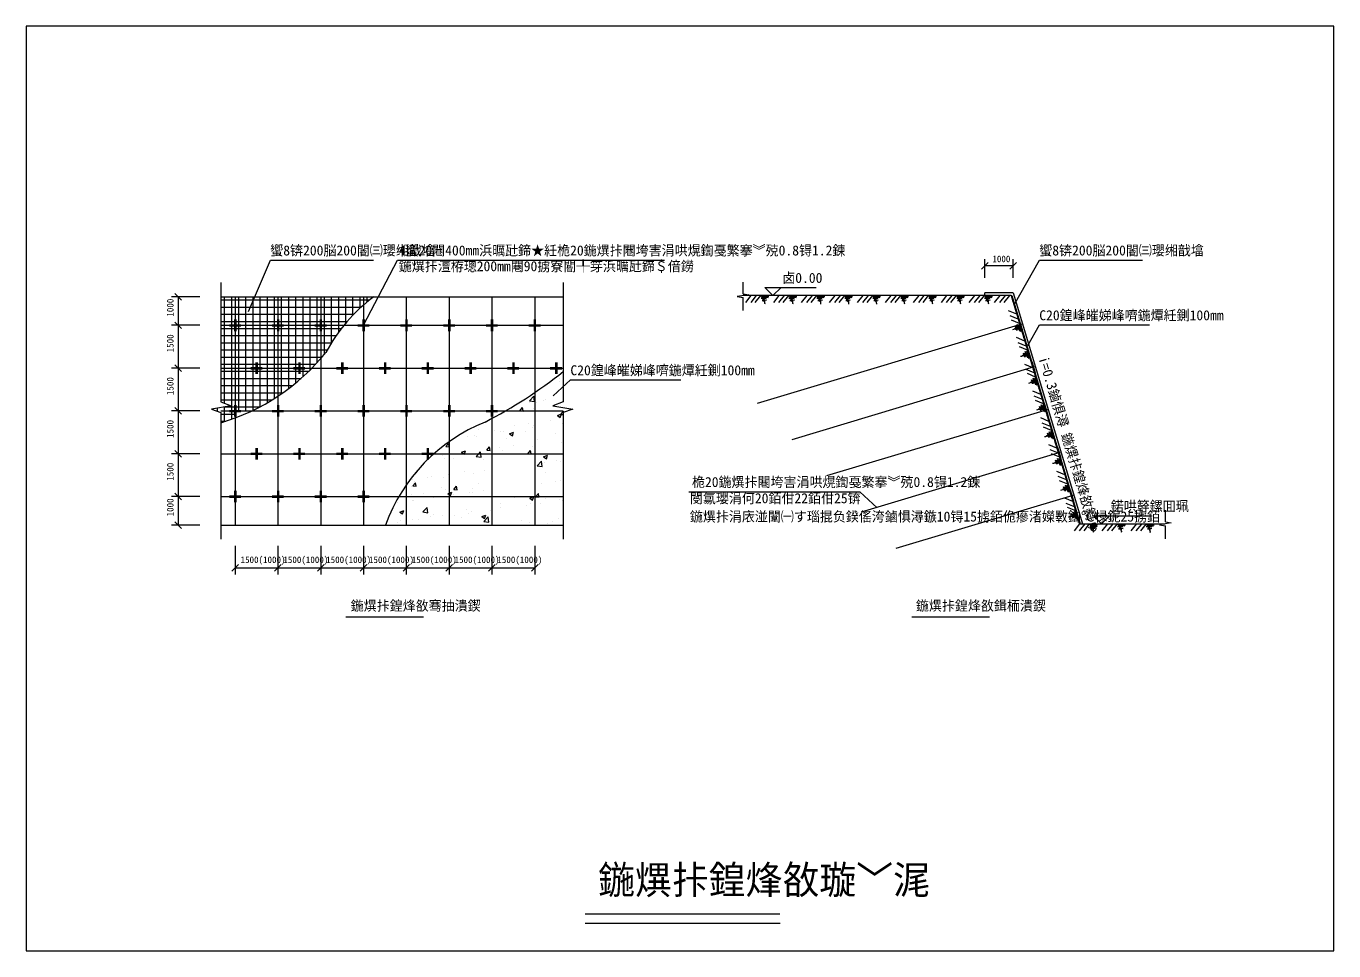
# Model space of a CAD drawing. Header units: metres. Extents: x 0 to 297, y 0 to 210.
import ezdxf

# ---------------------------------------------------------------- set-up
doc = ezdxf.new("R2010")
doc.units = ezdxf.units.M
doc.layers.add(' ', color=7, linetype='Continuous')

msp = doc.modelspace()

# ---------------------------------------------------------------- linework, layer by layer
at = {"layer": ' '}
for p, q in [((50.47, 145.2), (55.47, 156.86)), ((55.47, 156.86), (78.88, 156.86)), ((76.62, 142.06), (84.33, 156.86)), ((84.33, 156.86), (145.01, 156.86)), ((224.41, 146.68), (230.13, 156.86)), ((230.13, 156.86), (253.53, 156.86)), ((44.22, 151.78), (44.22, 124.65)), ((121.98, 151.78), (121.98, 124.65)), ((162.85, 149.24), (162.85, 151.89)), ((44.22, 148.54), (121.98, 148.54)), ((45.07, 142.06), (45.07, 148.54)), ((46.69, 142.06), (46.69, 148.54)), ((47.46, 148.54), (47.46, 96.7)), ((48.31, 142.06), (48.31, 148.54)), ((49.93, 142.06), (49.93, 148.54)), ((51.55, 142.06), (51.55, 148.54)), ((53.17, 142.06), (53.17, 148.54)), ((54.79, 142.06), (54.79, 148.54)), ((56.41, 142.06), (56.41, 148.54)), ((57.18, 148.54), (57.18, 96.7)), ((58.03, 142.06), (58.03, 148.54)), ((59.65, 142.06), (59.65, 148.54)), ((61.27, 142.06), (61.27, 148.54)), ((62.89, 142.06), (62.89, 148.54)), ((64.51, 142.06), (64.51, 148.54)), ((66.13, 142.06), (66.13, 148.54)), ((66.9, 148.54), (66.9, 96.7)), ((67.75, 142.06), (67.75, 148.54)), ((69.37, 142.06), (69.37, 148.54)), ((70.99, 142.06), (70.99, 148.54)), ((72.61, 142.59), (72.61, 148.54)), ((74.23, 144.38), (74.23, 148.54)), ((75.85, 145.96), (75.85, 148.54)), ((76.62, 148.54), (76.62, 96.7)), ((77.47, 147.36), (77.47, 148.54)), ((86.34, 148.54), (86.34, 96.7)), ((96.06, 148.54), (96.06, 96.7)), ((105.78, 148.54), (105.78, 96.7)), ((115.5, 148.54), (115.5, 96.7)), ((164.11, 149.02), (161.48, 148.58)), ((161.48, 148.58), (162.85, 148.34)), ((223.71, 148.8), (162.79, 148.8)), ((162.85, 149.24), (164.11, 149.02)), ((167.78, 150.63), (169.62, 148.8)), ((167.78, 150.63), (171.45, 150.63)), ((171.45, 150.63), (169.62, 148.8)), ((171.45, 150.63), (179.41, 150.63)), ((217.71, 148.8), (217.71, 149.45)), ((224.19, 149.45), (217.71, 149.45)), ((223.71, 148.8), (239.26, 96.96)), ((223.71, 148.8), (223.85, 148.8)), ((223.72, 148.79), (223.73, 148.8)), ((223.81, 148.48), (223.91, 148.58)), ((223.85, 148.8), (239.4, 96.96)), ((224.19, 149.45), (239.94, 96.96)), ((44.22, 147.82), (47.46, 147.82)), ((44.22, 146.2), (47.46, 146.2)), ((47.46, 147.82), (57.18, 147.82)), ((47.46, 146.2), (57.18, 146.2)), ((57.18, 147.82), (66.9, 147.82)), ((57.18, 146.2), (66.9, 146.2)), ((66.9, 147.82), (76.62, 147.82)), ((66.9, 146.2), (76.12, 146.2)), ((76.62, 147.82), (78.04, 147.82)), ((162.85, 145.41), (162.85, 148.34)), ((224, 148.3), (223.81, 148.49)), ((223.9, 148.17), (224.01, 148.27)), ((224.17, 147.72), (223.98, 147.92)), ((223.99, 147.86), (224.1, 147.97)), ((224.09, 147.55), (224.19, 147.66)), ((224.34, 147.15), (224.15, 147.34)), ((224.18, 147.24), (224.28, 147.35)), ((224.27, 146.94), (224.38, 147.04)), ((224.51, 146.58), (224.32, 146.77)), ((224.36, 146.63), (224.47, 146.73)), ((224.46, 146.32), (224.56, 146.42)), ((224.69, 146.01), (224.49, 146.2)), ((224.55, 146.01), (224.65, 146.12)), ((224.64, 145.7), (224.75, 145.81)), ((224.86, 145.43), (224.66, 145.63)), ((44.22, 144.58), (47.46, 144.58)), ((44.22, 142.96), (47.46, 142.96)), ((47.33, 143.35), (47.33, 140.76)), ((47.46, 144.58), (57.18, 144.58)), ((47.46, 142.96), (57.18, 142.96)), ((47.59, 143.35), (47.59, 140.76)), ((57.05, 143.35), (57.05, 140.76)), ((57.18, 144.58), (66.9, 144.58)), ((57.18, 142.96), (66.9, 142.96)), ((57.31, 143.35), (57.31, 140.76)), ((66.77, 143.35), (66.77, 140.76)), ((66.9, 144.58), (74.43, 144.58)), ((66.9, 142.96), (72.93, 142.96)), ((67.03, 143.35), (67.03, 140.76)), ((76.49, 143.35), (76.49, 140.76)), ((76.75, 143.35), (76.75, 140.76)), ((86.21, 143.35), (86.21, 140.76)), ((86.47, 143.35), (86.47, 140.76)), ((95.93, 143.35), (95.93, 140.76)), ((96.19, 143.35), (96.19, 140.76)), ((105.65, 143.35), (105.65, 140.76)), ((105.91, 143.35), (105.91, 140.76)), ((115.37, 143.35), (115.37, 140.76)), ((115.63, 143.35), (115.63, 140.76)), ((224.73, 145.39), (224.84, 145.5)), ((224.83, 145.09), (224.93, 145.19)), ((225.03, 144.86), (224.84, 145.05)), ((224.92, 144.78), (225.02, 144.88)), ((225.01, 144.47), (225.12, 144.57)), ((225.2, 144.29), (225.01, 144.48)), ((225.1, 144.16), (225.21, 144.26)), ((225.37, 143.71), (225.18, 143.91)), ((225.2, 143.85), (225.3, 143.96)), ((225.29, 143.54), (225.39, 143.65)), ((225.55, 143.14), (225.35, 143.34)), ((225.38, 143.24), (225.49, 143.34)), ((225.47, 142.93), (225.58, 143.03)), ((225.49, 143.56), (226.23, 141.08)), ((225.72, 142.57), (225.52, 142.76)), ((225.57, 142.62), (225.67, 142.72)), ((44.22, 142.06), (121.98, 142.06)), ((44.22, 141.34), (47.46, 141.34)), ((44.22, 139.72), (47.46, 139.72)), ((45.07, 132.34), (45.07, 142.06)), ((46.15, 142.19), (48.74, 142.19)), ((46.15, 141.93), (48.74, 141.93)), ((46.69, 132.34), (46.69, 142.06)), ((47.46, 141.34), (57.18, 141.34)), ((47.46, 139.72), (57.18, 139.72)), ((48.31, 132.34), (48.31, 142.06)), ((49.93, 132.34), (49.93, 142.06)), ((51.55, 132.34), (51.55, 142.06)), ((53.17, 132.34), (53.17, 142.06)), ((54.79, 132.34), (54.79, 142.06)), ((55.87, 142.19), (58.46, 142.19)), ((55.87, 141.93), (58.46, 141.93)), ((56.41, 132.34), (56.41, 142.06)), ((57.18, 141.34), (66.9, 141.34)), ((57.18, 139.72), (66.9, 139.72)), ((58.03, 132.34), (58.03, 142.06)), ((59.65, 132.34), (59.65, 142.06)), ((61.27, 132.34), (61.27, 142.06)), ((62.89, 132.34), (62.89, 142.06)), ((64.51, 132.34), (64.51, 142.06)), ((65.59, 142.19), (68.18, 142.19)), ((65.59, 141.93), (68.18, 141.93)), ((66.13, 133.64), (66.13, 142.06)), ((66.9, 141.34), (71.6, 141.34)), ((66.9, 139.72), (70.4, 139.72)), ((67.75, 135.52), (67.75, 142.06)), ((69.37, 138.16), (69.37, 142.06)), ((70.99, 140.54), (70.99, 142.06)), ((75.31, 142.19), (77.9, 142.19)), ((75.31, 141.93), (77.9, 141.93)), ((85.03, 142.19), (87.62, 142.19)), ((85.03, 141.93), (87.62, 141.93)), ((94.75, 142.19), (97.34, 142.19)), ((94.75, 141.93), (97.34, 141.93)), ((104.47, 142.19), (107.06, 142.19)), ((104.47, 141.93), (107.06, 141.93)), ((114.19, 142.19), (116.78, 142.19)), ((114.19, 141.93), (116.78, 141.93)), ((166.09, 124.39), (226.11, 142.39)), ((225.66, 142.31), (225.76, 142.41)), ((225.89, 142), (225.7, 142.19)), ((225.75, 142), (225.86, 142.11)), ((225.84, 141.69), (225.95, 141.8)), ((226.06, 141.42), (225.87, 141.62)), ((225.94, 141.38), (226.04, 141.49)), ((226.03, 141.08), (226.13, 141.18)), ((226.23, 140.85), (226.04, 141.04)), ((226.12, 140.77), (226.23, 140.87)), ((226.21, 140.46), (226.32, 140.56)), ((226.4, 140.28), (226.21, 140.47)), ((226.31, 140.15), (226.41, 140.26)), ((226.58, 139.71), (226.38, 139.9)), ((226.4, 139.84), (226.5, 139.95)), ((226.49, 139.53), (226.6, 139.64)), ((227.5, 137.45), (230.13, 142.14)), ((230.13, 142.14), (255.15, 142.14)), ((44.22, 138.1), (47.46, 138.1)), ((47.46, 138.1), (57.18, 138.1)), ((57.18, 138.1), (66.9, 138.1)), ((66.9, 138.1), (69.33, 138.1)), ((226.75, 139.13), (226.55, 139.33)), ((226.58, 139.23), (226.69, 139.33)), ((226.68, 138.92), (226.78, 139.02)), ((226.92, 138.56), (226.73, 138.75)), ((226.77, 138.61), (226.87, 138.71)), ((226.86, 138.3), (226.97, 138.4)), ((227.09, 137.99), (226.9, 138.18)), ((226.95, 137.99), (227.06, 138.1)), ((227.05, 137.68), (227.15, 137.79)), ((227.26, 137.41), (227.07, 137.61)), ((227.14, 137.38), (227.24, 137.48)), ((227.23, 137.07), (227.34, 137.17)), ((227.44, 136.84), (227.24, 137.04)), ((227.32, 136.76), (227.43, 136.86)), ((44.22, 136.48), (47.46, 136.48)), ((44.22, 134.86), (47.46, 134.86)), ((47.46, 136.48), (57.18, 136.48)), ((47.46, 134.86), (57.18, 134.86)), ((57.18, 136.48), (66.9, 136.48)), ((57.18, 134.86), (66.9, 134.86)), ((66.9, 136.48), (68.38, 136.48)), ((66.9, 134.86), (67.2, 134.86)), ((227.61, 136.27), (227.41, 136.46)), ((227.42, 136.45), (227.52, 136.55)), ((227.51, 136.14), (227.61, 136.25)), ((227.78, 135.7), (227.59, 135.89)), ((227.6, 135.83), (227.71, 135.94)), ((227.69, 135.53), (227.8, 135.63)), ((227.95, 135.12), (227.76, 135.32)), ((227.79, 135.22), (227.89, 135.32)), ((227.88, 134.91), (227.98, 135.01)), ((228.12, 134.55), (227.93, 134.74)), ((227.97, 134.6), (228.08, 134.7)), ((228.06, 134.29), (228.17, 134.4)), ((228.29, 133.98), (228.1, 134.17)), ((228.16, 133.98), (228.26, 134.09)), ((228.25, 133.67), (228.35, 133.78)), ((228.4, 133.84), (229.15, 131.36)), ((44.22, 133.24), (47.46, 133.24)), ((44.22, 132.34), (121.98, 132.34)), ((44.22, 131.62), (47.46, 131.62)), ((45.07, 124.33), (45.07, 132.34)), ((46.69, 120.73), (46.69, 132.34)), ((47.46, 133.24), (57.18, 133.24)), ((47.46, 131.62), (57.18, 131.62)), ((48.31, 122.62), (48.31, 132.34)), ((49.93, 122.62), (49.93, 132.34)), ((51.01, 132.47), (53.6, 132.47)), ((51.01, 132.21), (53.6, 132.21)), ((51.55, 122.75), (51.55, 132.34)), ((52.19, 133.63), (52.19, 131.04)), ((52.45, 133.63), (52.45, 131.04)), ((53.17, 123.57), (53.17, 132.34)), ((54.79, 124.47), (54.79, 132.34)), ((56.41, 125.46), (56.41, 132.34)), ((57.18, 133.24), (65.76, 133.24)), ((57.18, 131.62), (64.18, 131.62)), ((58.03, 126.53), (58.03, 132.34)), ((59.65, 127.71), (59.65, 132.34)), ((60.73, 132.47), (63.32, 132.47)), ((60.73, 132.21), (63.32, 132.21)), ((61.27, 129), (61.27, 132.34)), ((61.91, 133.63), (61.91, 131.04)), ((62.17, 133.63), (62.17, 131.04)), ((62.89, 130.4), (62.89, 132.34)), ((64.51, 131.94), (64.51, 132.34)), ((70.45, 132.47), (73.04, 132.47)), ((70.45, 132.21), (73.04, 132.21)), ((71.63, 133.63), (71.63, 131.04)), ((71.89, 133.63), (71.89, 131.04)), ((80.17, 132.47), (82.76, 132.47)), ((80.17, 132.21), (82.76, 132.21)), ((81.35, 133.63), (81.35, 131.04)), ((81.61, 133.63), (81.61, 131.04)), ((89.89, 132.47), (92.48, 132.47)), ((89.89, 132.21), (92.48, 132.21)), ((91.07, 133.63), (91.07, 131.04)), ((91.33, 133.63), (91.33, 131.04)), ((99.61, 132.47), (102.2, 132.47)), ((99.61, 132.21), (102.2, 132.21)), ((100.79, 133.63), (100.79, 131.04)), ((101.05, 133.63), (101.05, 131.04)), ((109.33, 132.47), (111.92, 132.47)), ((109.33, 132.21), (111.92, 132.21)), ((110.51, 133.63), (110.51, 131.04)), ((110.77, 133.63), (110.77, 131.04)), ((119.05, 132.47), (121.64, 132.47)), ((119.05, 132.21), (121.64, 132.21)), ((120.23, 133.63), (120.23, 131.04)), ((120.49, 133.63), (120.49, 131.04)), ((173.97, 116.16), (229.02, 132.67)), ((228.47, 133.41), (228.27, 133.6)), ((228.34, 133.37), (228.45, 133.47)), ((228.44, 133.06), (228.54, 133.16)), ((228.64, 132.83), (228.44, 133.03)), ((228.53, 132.75), (228.63, 132.85)), ((228.62, 132.44), (228.72, 132.55)), ((228.81, 132.26), (228.62, 132.45)), ((228.71, 132.13), (228.82, 132.24)), ((228.98, 131.69), (228.79, 131.88)), ((228.81, 131.82), (228.91, 131.93)), ((228.9, 131.52), (229, 131.62)), ((229.15, 131.11), (228.96, 131.31)), ((228.99, 131.21), (229.09, 131.31)), ((229.08, 130.9), (229.19, 131)), ((229.33, 130.54), (229.13, 130.73)), ((229.18, 130.59), (229.28, 130.69)), ((44.22, 130), (47.46, 130)), ((44.22, 128.38), (47.46, 128.38)), ((47.46, 130), (57.18, 130)), ((47.46, 128.38), (57.18, 128.38)), ((57.18, 130), (62.44, 130)), ((57.18, 128.38), (60.51, 128.38)), ((119.72, 126.02), (123.64, 129.65)), ((121.02, 130.06), (121.02, 130.06)), ((121.21, 129.36), (121.21, 129.36)), ((123.64, 129.65), (148.67, 129.65)), ((229.27, 130.28), (229.37, 130.39)), ((229.5, 129.97), (229.3, 130.16)), ((229.36, 129.97), (229.46, 130.08)), ((229.45, 129.67), (229.56, 129.77)), ((229.67, 129.4), (229.48, 129.59)), ((229.55, 129.36), (229.65, 129.46)), ((229.64, 129.05), (229.74, 129.15)), ((229.84, 128.82), (229.65, 129.02)), ((229.73, 128.74), (229.83, 128.84)), ((229.82, 128.43), (229.93, 128.54)), ((230.01, 128.25), (229.82, 128.44)), ((229.92, 128.12), (230.02, 128.23)), ((230.18, 127.68), (229.99, 127.87)), ((230.01, 127.81), (230.11, 127.92)), ((44.22, 126.76), (47.46, 126.76)), ((44.22, 125.14), (47.46, 125.14)), ((47.46, 126.76), (57.18, 126.76)), ((47.46, 125.14), (55.9, 125.14)), ((57.18, 126.76), (58.35, 126.76)), ((114.33, 124.92), (115.34, 125.97)), ((114.33, 124.92), (115.48, 124.74)), ((115.48, 124.74), (115.34, 125.97)), ((117.61, 124.94), (117.61, 124.94)), ((117.87, 125.13), (117.87, 125.13)), ((230.1, 127.51), (230.2, 127.61)), ((230.36, 127.11), (230.16, 127.3)), ((230.19, 127.2), (230.3, 127.3)), ((230.29, 126.89), (230.39, 126.99)), ((230.53, 126.53), (230.33, 126.73)), ((230.38, 126.58), (230.48, 126.69)), ((230.47, 126.27), (230.57, 126.38)), ((230.7, 125.96), (230.51, 126.15)), ((230.56, 125.96), (230.67, 126.07)), ((230.66, 125.66), (230.76, 125.76)), ((230.87, 125.39), (230.68, 125.58)), ((230.75, 125.35), (230.85, 125.45)), ((230.84, 125.04), (230.94, 125.14)), ((231.04, 124.81), (230.85, 125.01)), ((230.93, 124.73), (231.04, 124.83)), ((46.56, 123.77), (42.06, 123.02)), ((42.06, 123.02), (44.22, 122.24)), ((43.45, 122.52), (43.45, 123.25)), ((44.22, 124.65), (46.56, 123.77)), ((44.22, 122.62), (121.98, 122.62)), ((44.22, 122.24), (44.22, 93.46)), ((44.22, 121.9), (47.46, 121.9)), ((45.07, 123.52), (47.46, 123.52)), ((45.07, 120.19), (45.07, 123.52)), ((46.15, 122.75), (48.74, 122.75)), ((46.15, 122.49), (48.74, 122.49)), ((47.33, 123.91), (47.33, 121.32)), ((47.46, 123.52), (53.07, 123.52)), ((47.59, 123.91), (47.59, 121.32)), ((55.87, 122.75), (58.46, 122.75)), ((55.87, 122.49), (58.46, 122.49)), ((57.05, 123.91), (57.05, 121.32)), ((57.31, 123.91), (57.31, 121.32)), ((65.59, 122.75), (68.18, 122.75)), ((65.59, 122.49), (68.18, 122.49)), ((66.77, 123.91), (66.77, 121.32)), ((67.03, 123.91), (67.03, 121.32)), ((75.31, 122.75), (77.9, 122.75)), ((75.31, 122.49), (77.9, 122.49)), ((76.49, 123.91), (76.49, 121.32)), ((76.75, 123.91), (76.75, 121.32)), ((85.03, 122.75), (87.62, 122.75)), ((85.03, 122.49), (87.62, 122.49)), ((86.21, 123.91), (86.21, 121.32)), ((86.47, 123.91), (86.47, 121.32)), ((94.75, 122.75), (97.34, 122.75)), ((94.75, 122.49), (97.34, 122.49)), ((95.93, 123.91), (95.93, 121.32)), ((96.19, 123.91), (96.19, 121.32)), ((104.47, 122.75), (107.06, 122.75)), ((104.47, 122.49), (107.06, 122.49)), ((105.65, 123.91), (105.65, 121.32)), ((105.91, 123.91), (105.91, 121.32)), ((108.53, 122.28), (108.53, 122.28)), ((112.12, 122.63), (112.74, 123.38)), ((112.12, 122.63), (112.26, 122.62)), ((112.26, 122.62), (112.89, 122.56)), ((112.88, 122.62), (112.74, 123.38)), ((112.89, 122.56), (112.88, 122.62)), ((114.37, 124.52), (114.37, 124.52)), ((115.26, 123.25), (115.26, 123.25)), ((115.9, 124.51), (115.9, 124.51)), ((121.98, 124.65), (119.64, 123.77)), ((119.64, 123.77), (124.14, 123.02)), ((120.68, 121.6), (121.58, 121.95)), ((121.32, 121.16), (121.58, 121.95)), ((121.41, 121.82), (122.04, 122.56)), ((121.41, 121.82), (121.98, 121.77)), ((124.14, 123.02), (121.98, 122.24)), ((121.98, 122.24), (121.98, 93.46)), ((122.09, 122.28), (122.04, 122.56)), ((181.85, 107.93), (231.94, 122.95)), ((231.22, 124.24), (231.02, 124.43)), ((231.03, 124.42), (231.13, 124.53)), ((231.12, 124.11), (231.22, 124.22)), ((231.39, 123.67), (231.19, 123.86)), ((231.21, 123.81), (231.31, 123.91)), ((231.3, 123.5), (231.41, 123.6)), ((231.32, 124.12), (232.06, 121.64)), ((231.56, 123.1), (231.37, 123.29)), ((231.4, 123.19), (231.5, 123.29)), ((231.49, 122.88), (231.59, 122.98)), ((231.73, 122.52), (231.54, 122.72)), ((231.58, 122.57), (231.68, 122.68)), ((231.67, 122.26), (231.78, 122.37)), ((231.9, 121.95), (231.71, 122.14)), ((231.77, 121.96), (231.87, 122.06)), ((44.22, 120.28), (45.36, 120.28)), ((110.96, 119.41), (110.96, 119.41)), ((114.2, 119.83), (114.2, 119.83)), ((115.1, 118.93), (115.1, 118.93)), ((115.27, 119.29), (115.27, 119.29)), ((119.11, 120.48), (119.11, 120.48)), ((120.68, 121.6), (121.32, 121.16)), ((121.76, 119.85), (121.76, 119.85)), ((231.86, 121.65), (231.96, 121.75)), ((232.07, 121.38), (231.88, 121.57)), ((231.95, 121.34), (232.05, 121.44)), ((232.04, 121.03), (232.15, 121.13)), ((232.25, 120.8), (232.05, 121)), ((232.14, 120.72), (232.24, 120.83)), ((232.42, 120.23), (232.22, 120.43)), ((232.23, 120.41), (232.33, 120.52)), ((232.32, 120.1), (232.43, 120.21)), ((232.59, 119.66), (232.4, 119.85)), ((232.41, 119.8), (232.52, 119.9)), ((232.51, 119.49), (232.61, 119.59)), ((232.76, 119.09), (232.57, 119.28)), ((232.6, 119.18), (232.7, 119.28)), ((232.69, 118.87), (232.8, 118.98)), ((100.15, 116.7), (100.15, 116.7)), ((101.83, 117.13), (101.83, 117.13)), ((102.27, 116.74), (102.27, 116.74)), ((102.77, 118.33), (102.77, 118.33)), ((106.46, 118.18), (106.46, 118.18)), ((107.71, 118), (107.71, 118)), ((108.37, 117.96), (108.37, 117.96)), ((109.19, 116.44), (109.19, 116.44)), ((109.79, 117.42), (110.69, 117.77)), ((109.79, 117.42), (110.43, 116.98)), ((110.43, 116.98), (110.69, 117.77)), ((113.38, 117.89), (113.38, 117.89)), ((116.11, 116.15), (116.11, 116.15)), ((120.29, 117.6), (120.29, 117.6)), ((232.93, 118.51), (232.74, 118.71)), ((232.78, 118.56), (232.89, 118.67)), ((232.88, 118.25), (232.98, 118.36)), ((233.11, 117.94), (232.91, 118.13)), ((232.97, 117.95), (233.07, 118.05)), ((233.06, 117.64), (233.17, 117.74)), ((233.28, 117.37), (233.08, 117.56)), ((233.15, 117.33), (233.26, 117.43)), ((233.25, 117.02), (233.35, 117.12)), ((233.45, 116.8), (233.26, 116.99)), ((233.34, 116.71), (233.44, 116.82)), ((233.43, 116.4), (233.54, 116.51)), ((233.62, 116.22), (233.43, 116.42)), ((233.52, 116.1), (233.63, 116.2)), ((233.79, 115.65), (233.6, 115.84)), ((233.62, 115.79), (233.72, 115.89)), ((44.22, 112.9), (121.98, 112.9)), ((51.01, 113.03), (53.6, 113.03)), ((52.19, 114.19), (52.19, 111.6)), ((52.45, 114.19), (52.45, 111.6)), ((60.73, 113.03), (63.32, 113.03)), ((61.91, 114.19), (61.91, 111.6)), ((62.17, 114.19), (62.17, 111.6)), ((70.45, 113.03), (73.04, 113.03)), ((71.63, 114.19), (71.63, 111.6)), ((71.89, 114.19), (71.89, 111.6)), ((80.17, 113.03), (82.76, 113.03)), ((81.35, 114.19), (81.35, 111.6)), ((81.61, 114.19), (81.61, 111.6)), ((89.89, 113.03), (92.48, 113.03)), ((91.07, 114.19), (91.07, 111.6)), ((91.33, 114.19), (91.33, 111.6)), ((95.32, 114.51), (95.95, 115.25)), ((95.32, 114.51), (96.06, 114.44)), ((96.06, 114.65), (95.95, 115.25)), ((96.1, 114.44), (96.06, 114.65)), ((96.06, 114.44), (96.1, 114.44)), ((98.9, 113.24), (99.81, 113.59)), ((98.9, 113.24), (99.4, 112.9)), ((99.36, 113.22), (99.36, 113.22)), ((99.4, 112.9), (99.54, 112.8)), ((99.54, 112.8), (99.57, 112.9)), ((99.57, 112.9), (99.81, 113.59)), ((102.21, 112.29), (102.79, 112.9)), ((102.79, 112.9), (103.22, 113.34)), ((103.27, 112.9), (103.22, 113.34)), ((103.37, 112.11), (103.27, 112.9)), ((104.62, 113.7), (105.24, 114.44)), ((104.62, 113.7), (105.39, 113.63)), ((105.39, 113.63), (105.24, 114.44)), ((107.55, 114.29), (107.55, 114.29)), ((108.22, 113.65), (108.22, 113.65)), ((110.79, 114.72), (110.79, 114.72)), ((113.93, 112.9), (114.54, 113.63)), ((114.67, 112.9), (114.54, 113.63)), ((114.95, 114.62), (114.95, 114.62)), ((115.7, 115.37), (115.7, 115.37)), ((121.6, 115.53), (121.6, 115.53)), ((189.73, 99.7), (234.86, 113.23)), ((233.71, 115.48), (233.81, 115.58)), ((233.96, 115.08), (233.77, 115.27)), ((233.8, 115.17), (233.91, 115.27)), ((233.89, 114.86), (234, 114.97)), ((234.14, 114.5), (233.94, 114.7)), ((233.99, 114.55), (234.09, 114.66)), ((234.08, 114.25), (234.18, 114.35)), ((234.31, 113.93), (234.11, 114.12)), ((234.17, 113.94), (234.28, 114.04)), ((234.24, 114.4), (234.98, 111.92)), ((234.26, 113.63), (234.37, 113.73)), ((234.48, 113.36), (234.29, 113.55)), ((234.36, 113.32), (234.46, 113.42)), ((234.45, 113.01), (234.55, 113.12)), ((234.65, 112.79), (234.46, 112.98)), ((51.01, 112.77), (53.6, 112.77)), ((60.73, 112.77), (63.32, 112.77)), ((70.45, 112.77), (73.04, 112.77)), ((80.17, 112.77), (82.76, 112.77)), ((89.89, 112.77), (92.48, 112.77)), ((94.45, 112.57), (94.45, 112.57)), ((95.01, 111.91), (95.01, 111.91)), ((96.96, 111.89), (96.96, 111.89)), ((101.67, 112.82), (101.67, 112.82)), ((102.21, 112.29), (103.37, 112.11)), ((103.88, 111.6), (103.88, 111.6)), ((116.04, 110.15), (117.05, 111.2)), ((116.04, 110.15), (117.2, 109.97)), ((117.2, 109.97), (117.05, 111.2)), ((117.52, 112.2), (118.43, 112.55)), ((117.52, 112.2), (118.17, 111.77)), ((117.72, 111.01), (117.72, 111.01)), ((118.17, 111.77), (118.43, 112.55)), ((120.48, 111.33), (120.48, 111.33)), ((121.44, 111.22), (121.44, 111.22)), ((234.54, 112.7), (234.65, 112.81)), ((234.63, 112.39), (234.74, 112.5)), ((234.82, 112.21), (234.63, 112.41)), ((234.73, 112.09), (234.83, 112.19)), ((235, 111.64), (234.8, 111.83)), ((234.82, 111.78), (234.92, 111.88)), ((234.91, 111.47), (235.02, 111.57)), ((235.17, 111.07), (234.97, 111.26)), ((235, 111.16), (235.11, 111.27)), ((235.1, 110.85), (235.2, 110.96)), ((235.34, 110.5), (235.15, 110.69)), ((235.19, 110.54), (235.29, 110.65)), ((235.28, 110.24), (235.39, 110.34)), ((235.51, 109.92), (235.32, 110.12)), ((235.37, 109.93), (235.48, 110.03)), ((87.8, 107.03), (87.8, 107.03)), ((88.53, 108.71), (88.65, 108.62)), ((88.65, 108.62), (88.78, 108.99)), ((91.04, 107.46), (91.04, 107.46)), ((92.06, 107.67), (92.06, 107.67)), ((94.86, 107.59), (94.86, 107.59)), ((95.95, 108.11), (95.95, 108.11)), ((99.61, 108.97), (99.61, 108.97)), ((101.51, 108.5), (101.51, 108.5)), ((104.14, 109.18), (104.14, 109.18)), ((117.84, 108.72), (117.84, 108.72)), ((235.47, 109.62), (235.57, 109.72)), ((235.68, 109.35), (235.49, 109.54)), ((235.56, 109.31), (235.66, 109.41)), ((235.65, 109), (235.76, 109.11)), ((235.85, 108.78), (235.66, 108.97)), ((235.74, 108.69), (235.85, 108.8)), ((236.03, 108.2), (235.83, 108.4)), ((235.84, 108.39), (235.94, 108.49)), ((235.93, 108.08), (236.03, 108.18)), ((236.2, 107.63), (236.01, 107.82)), ((236.02, 107.77), (236.13, 107.87)), ((236.11, 107.46), (236.22, 107.56)), ((236.37, 107.06), (236.18, 107.25)), ((236.21, 107.15), (236.31, 107.26)), ((236.3, 106.84), (236.4, 106.95)), ((47.33, 104.47), (47.33, 101.88)), ((47.59, 104.47), (47.59, 101.88)), ((57.05, 104.47), (57.05, 101.88)), ((57.31, 104.47), (57.31, 101.88)), ((66.77, 104.47), (66.77, 101.88)), ((67.03, 104.47), (67.03, 101.88)), ((76.49, 104.47), (76.49, 101.88)), ((76.75, 104.47), (76.75, 101.88)), ((87.52, 105.56), (87.52, 105.56)), ((87.83, 105.57), (88.45, 106.32)), ((87.83, 105.57), (88.6, 105.51)), ((88.13, 106.62), (88.13, 106.62)), ((88.6, 105.51), (88.45, 106.32)), ((94.44, 105.27), (94.44, 105.27)), ((95.16, 104.82), (95.16, 104.82)), ((95.74, 103.84), (96.06, 103.96)), ((96.06, 103.96), (96.65, 104.19)), ((96.39, 103.41), (96.65, 104.19)), ((97.12, 104.76), (97.75, 105.51)), ((97.12, 104.76), (97.9, 104.69)), ((97.9, 104.69), (97.75, 105.51)), ((100.73, 104.07), (100.73, 104.07)), ((101.35, 104.19), (101.35, 104.19)), ((101.36, 104.97), (101.36, 104.97)), ((102.72, 106.12), (102.72, 106.12)), ((103.97, 104.5), (103.97, 104.5)), ((117.07, 106.22), (117.07, 106.22)), ((120.31, 106.65), (120.31, 106.65)), ((121.29, 106.9), (121.29, 106.9)), ((150.49, 104.27), (189.33, 104.27)), ((193.26, 100.64), (189.33, 104.27)), ((236.54, 106.49), (236.35, 106.68)), ((236.39, 106.53), (236.5, 106.64)), ((236.48, 106.23), (236.59, 106.33)), ((236.71, 105.91), (236.52, 106.11)), ((236.58, 105.92), (236.68, 106.02)), ((236.67, 105.61), (236.77, 105.71)), ((236.89, 105.34), (236.69, 105.53)), ((236.76, 105.3), (236.87, 105.41)), ((236.85, 104.99), (236.96, 105.1)), ((237.06, 104.77), (236.86, 104.96)), ((236.95, 104.68), (237.05, 104.79)), ((237.04, 104.38), (237.14, 104.48)), ((237.23, 104.19), (237.04, 104.39)), ((237.13, 104.07), (237.24, 104.17)), ((237.15, 104.68), (237.9, 102.2)), ((44.22, 103.18), (121.98, 103.18)), ((46.15, 103.31), (48.74, 103.31)), ((46.15, 103.05), (48.74, 103.05)), ((55.87, 103.31), (58.46, 103.31)), ((55.87, 103.05), (58.46, 103.05)), ((65.59, 103.31), (68.18, 103.31)), ((65.59, 103.05), (68.18, 103.05)), ((75.31, 103.31), (77.9, 103.31)), ((75.31, 103.05), (77.9, 103.05)), ((84.39, 101.92), (84.39, 101.92)), ((87.6, 103.53), (87.6, 103.53)), ((87.64, 102.35), (87.64, 102.35)), ((87.97, 102.31), (87.97, 102.31)), ((90.25, 103.82), (90.25, 103.82)), ((92.54, 102.99), (92.54, 102.99)), ((94.7, 103.28), (94.7, 103.28)), ((95.74, 103.84), (96.06, 103.63)), ((96.06, 103.63), (96.39, 103.41)), ((97.17, 103.53), (97.17, 103.53)), ((104.09, 103.23), (104.09, 103.23)), ((107.67, 101.59), (107.67, 101.59)), ((111.01, 102.94), (111.01, 102.94)), ((113.66, 101.11), (113.66, 101.11)), ((114.37, 102.8), (115.28, 103.15)), ((114.37, 102.8), (115.01, 102.37)), ((114.47, 101.68), (114.47, 101.68)), ((115.01, 102.37), (115.28, 103.15)), ((115.23, 102.88), (115.23, 102.88)), ((115.71, 103.13), (115.75, 103.18)), ((115.71, 103.13), (116.49, 103.07)), ((115.75, 103.18), (116.34, 103.88)), ((116.47, 103.18), (116.34, 103.88)), ((116.49, 103.07), (116.47, 103.18)), ((116.9, 101.54), (116.9, 101.54)), ((117.92, 102.65), (117.92, 102.65)), ((121.13, 102.59), (121.13, 102.59)), ((121.81, 102.18), (121.81, 102.18)), ((197.61, 91.47), (237.77, 103.51)), ((237.4, 103.62), (237.21, 103.82)), ((237.22, 103.76), (237.33, 103.86)), ((237.32, 103.45), (237.42, 103.55)), ((237.57, 103.05), (237.38, 103.24)), ((237.41, 103.14), (237.51, 103.25)), ((237.5, 102.83), (237.61, 102.94)), ((237.74, 102.48), (237.55, 102.67)), ((237.59, 102.53), (237.7, 102.63)), ((237.69, 102.22), (237.79, 102.32)), ((237.92, 101.9), (237.72, 102.1)), ((237.78, 101.91), (237.88, 102.01)), ((237.87, 101.6), (237.98, 101.7)), ((238.09, 101.33), (237.9, 101.52)), ((237.96, 101.29), (238.07, 101.4)), ((238.06, 100.98), (238.16, 101.09)), ((84.86, 99.66), (85.76, 100.01)), ((84.86, 99.66), (85.5, 99.23)), ((84.94, 98.97), (84.94, 98.97)), ((85.5, 99.23), (85.76, 100.01)), ((90.1, 99.67), (91.11, 100.72)), ((90.1, 99.67), (91.25, 99.49)), ((91.25, 99.49), (91.11, 100.72)), ((91.86, 98.68), (91.86, 98.68)), ((92.55, 98.99), (92.55, 98.99)), ((94.54, 98.96), (94.54, 98.96)), ((97.32, 98.96), (97.32, 98.96)), ((98.78, 98.39), (98.78, 98.39)), ((100.11, 100.29), (100.11, 100.29)), ((100.56, 99.39), (100.56, 99.39)), ((101.2, 99.88), (101.2, 99.88)), ((103.48, 98.62), (104.39, 98.97)), ((103.48, 98.62), (104.12, 98.19)), ((103.93, 97.52), (104.94, 98.58)), ((104.12, 98.19), (104.39, 98.97)), ((105.08, 97.34), (104.94, 98.57)), ((105.47, 100.03), (105.47, 100.03)), ((105.7, 98.09), (105.7, 98.09)), ((107.74, 100.71), (107.74, 100.71)), ((120.97, 98.28), (120.97, 98.28)), ((238.26, 100.76), (238.07, 100.95)), ((238.15, 100.68), (238.25, 100.78)), ((238.24, 100.37), (238.35, 100.47)), ((238.43, 100.19), (238.24, 100.38)), ((238.33, 100.06), (238.44, 100.16)), ((238.6, 99.61), (238.41, 99.81)), ((238.43, 99.75), (238.53, 99.85)), ((238.52, 99.44), (238.62, 99.55)), ((238.78, 99.04), (238.58, 99.23)), ((238.61, 99.13), (238.72, 99.24)), ((238.71, 98.82), (238.81, 98.93)), ((238.95, 98.47), (238.75, 98.66)), ((238.8, 98.52), (238.9, 98.62)), ((238.89, 98.21), (238.99, 98.31)), ((239.12, 97.89), (238.93, 98.09)), ((242.4, 98.79), (244.23, 96.96)), ((242.4, 98.79), (246.06, 98.79)), ((246.06, 98.79), (244.23, 96.96)), ((246.06, 98.79), (255.7, 98.79)), ((258.76, 97.4), (258.76, 100.05)), ((44.22, 96.7), (121.98, 96.7)), ((84.23, 97.24), (84.23, 97.24)), ((84.99, 97.69), (84.99, 97.69)), ((87.81, 97.99), (87.81, 97.99)), ((89.13, 97.88), (89.13, 97.88)), ((103.93, 97.52), (105.08, 97.34)), ((112.61, 97.8), (112.61, 97.8)), ((114.32, 97.36), (114.32, 97.36)), ((118.4, 97.07), (118.4, 97.07)), ((119.53, 97.51), (119.53, 97.51)), ((238.98, 97.9), (239.09, 98)), ((239.08, 97.59), (239.18, 97.7)), ((239.29, 97.32), (239.1, 97.51)), ((239.17, 97.28), (239.27, 97.39)), ((239.26, 96.97), (239.36, 97.08)), ((239.26, 96.96), (258.7, 96.96)), ((260.02, 97.18), (257.39, 96.74)), ((257.39, 96.74), (258.76, 96.5)), ((258.76, 97.4), (260.02, 97.18)), ((258.76, 93.57), (258.76, 96.5)), ((72.62, 75.85), (90.28, 75.85)), ((201.13, 75.85), (218.79, 75.85))]:
    msp.add_line(p, q, dxfattribs=at)
for centre, radius, start, end in [((101.57, 117.98), 38, 126.48, 151.87), ((47.46, 142.06), 0.03, 0, 180), ((47.46, 142.06), 0.03, -180, 0), ((57.18, 142.06), 0.03, 0, 180), ((57.18, 142.06), 0.03, -180, 0), ((66.9, 142.06), 0.03, 0, 180), ((66.9, 142.06), 0.03, -180, 0), ((76.62, 142.06), 0.03, 0, 180), ((76.62, 142.06), 0.03, -180, 0), ((86.34, 142.06), 0.03, 0, 180), ((86.34, 142.06), 0.03, -180, 0), ((96.06, 142.06), 0.03, 0, 180), ((96.06, 142.06), 0.03, -180, 0), ((105.78, 142.06), 0.03, 0, 180), ((105.78, 142.06), 0.03, -180, 0), ((115.5, 142.06), 0.03, 0, 180), ((115.5, 142.06), 0.03, -180, 0), ((30.8, 165.75), 47.74, 286.33, 321.31), ((47.46, 132.34), 0.03, 0, 180), ((47.46, 132.34), 0.03, -180, 0), ((57.18, 132.34), 0.03, 0, 180), ((57.18, 132.34), 0.03, -180, 0), ((66.9, 132.34), 0.03, 0, 180), ((66.9, 132.34), 0.03, -180, 0), ((76.62, 132.34), 0.03, 0, 180), ((76.62, 132.34), 0.03, -180, 0), ((86.34, 132.34), 0.03, 0, 180), ((86.34, 132.34), 0.03, -180, 0), ((96.06, 132.34), 0.03, 0, 180), ((96.06, 132.34), 0.03, -180, 0), ((58.06, 210.82), 101.8, 296.98, 308.9), ((105.78, 132.34), 0.03, 0, 180), ((105.78, 132.34), 0.03, -180, 0), ((115.5, 132.34), 0.03, 0, 180), ((115.5, 132.34), 0.03, -180, 0), ((47.46, 122.62), 0.03, 0, 180), ((47.46, 122.62), 0.03, -180, 0), ((57.18, 122.62), 0.03, 0, 180), ((57.18, 122.62), 0.03, -180, 0), ((66.9, 122.62), 0.03, 0, 180), ((66.9, 122.62), 0.03, -180, 0), ((76.62, 122.62), 0.03, 0, 180), ((76.62, 122.62), 0.03, -180, 0), ((86.34, 122.62), 0.03, 0, 180), ((86.34, 122.62), 0.03, -180, 0), ((96.06, 122.62), 0.03, 0, 180), ((96.06, 122.62), 0.03, -180, 0), ((105.78, 122.62), 0.03, 0, 180), ((105.78, 122.62), 0.03, -180, 0), ((119.21, 82.93), 40.07, 111.93, 159.9), ((47.46, 112.9), 0.03, 0, 180), ((47.46, 112.9), 0.03, -180, 0), ((57.18, 112.9), 0.03, 0, 180), ((57.18, 112.9), 0.03, -180, 0), ((66.9, 112.9), 0.03, 0, 180), ((66.9, 112.9), 0.03, -180, 0), ((76.62, 112.9), 0.03, 0, 180), ((76.62, 112.9), 0.03, -180, 0), ((86.34, 112.9), 0.03, 0, 180), ((86.34, 112.9), 0.03, -180, 0), ((47.46, 103.18), 0.03, 0, 180), ((47.46, 103.18), 0.03, -180, 0), ((57.18, 103.18), 0.03, 0, 180), ((57.18, 103.18), 0.03, -180, 0), ((66.9, 103.18), 0.03, 0, 180), ((66.9, 103.18), 0.03, -180, 0), ((76.62, 103.18), 0.03, 0, 180), ((76.62, 103.18), 0.03, -180, 0)]:
    msp.add_arc(centre, radius, start, end, dxfattribs=at)
for p, q in [((297, 210), (0, 210)), ((0, 210), (0, 0)), ((297, 0), (297, 210)), ((218.46, 156.34), (216.96, 154.84)), ((217.71, 152.88), (217.71, 157.09)), ((224.19, 155.59), (217.71, 155.59)), ((223.44, 154.84), (224.94, 156.34)), ((224.19, 152.88), (224.19, 157.09)), ((39.48, 148.54), (33, 148.54)), ((35.25, 147.79), (33.75, 149.29)), ((34.5, 148.54), (34.5, 142.06)), ((164.62, 148.8), (163.35, 147.25)), ((165.82, 148.8), (164.55, 147.25)), ((166.8, 148.8), (165.53, 147.25)), ((166.75, 148.76), (168.64, 148.72)), ((168.64, 148.72), (167, 148.6)), ((167, 148.6), (168.67, 148.58)), ((168.67, 148.58), (167.19, 148.42)), ((170.97, 148.8), (169.7, 147.25)), ((172.16, 148.8), (170.9, 147.25)), ((173.15, 148.8), (171.88, 147.25)), ((173.1, 148.76), (174.98, 148.72)), ((174.98, 148.72), (173.34, 148.6)), ((173.34, 148.6), (175.02, 148.58)), ((175.02, 148.58), (173.54, 148.42)), ((177.31, 148.8), (176.04, 147.25)), ((178.51, 148.8), (177.24, 147.25)), ((179.5, 148.8), (178.23, 147.25)), ((179.45, 148.76), (181.33, 148.72)), ((181.33, 148.72), (179.69, 148.6)), ((179.69, 148.6), (181.36, 148.58)), ((181.36, 148.58), (179.89, 148.42)), ((183.66, 148.8), (182.39, 147.25)), ((184.86, 148.8), (183.59, 147.25)), ((185.85, 148.8), (184.58, 147.25)), ((185.8, 148.76), (187.68, 148.72)), ((187.68, 148.72), (186.04, 148.6)), ((186.04, 148.6), (187.71, 148.58)), ((187.71, 148.58), (186.24, 148.42)), ((190.01, 148.8), (188.74, 147.25)), ((191.21, 148.8), (189.94, 147.25)), ((192.2, 148.8), (190.93, 147.25)), ((192.15, 148.76), (194.03, 148.72)), ((194.03, 148.72), (192.39, 148.6)), ((192.39, 148.6), (194.06, 148.58)), ((194.06, 148.58), (192.58, 148.42)), ((196.36, 148.8), (195.09, 147.25)), ((197.56, 148.8), (196.29, 147.25)), ((198.55, 148.8), (197.28, 147.25)), ((198.49, 148.76), (200.38, 148.72)), ((200.38, 148.72), (198.74, 148.6)), ((198.74, 148.6), (200.41, 148.58)), ((200.41, 148.58), (198.93, 148.42)), ((202.71, 148.8), (201.44, 147.25)), ((203.91, 148.8), (202.64, 147.25)), ((204.89, 148.8), (203.62, 147.25)), ((204.84, 148.76), (206.73, 148.72)), ((206.73, 148.72), (205.09, 148.6)), ((205.09, 148.6), (206.76, 148.58)), ((206.76, 148.58), (205.28, 148.42)), ((209.06, 148.8), (207.79, 147.25)), ((210.25, 148.8), (208.98, 147.25)), ((211.24, 148.8), (209.97, 147.25)), ((211.19, 148.76), (213.07, 148.72)), ((213.07, 148.72), (211.43, 148.6)), ((211.43, 148.6), (213.11, 148.58)), ((213.11, 148.58), (211.63, 148.42)), ((215.4, 148.8), (214.13, 147.25)), ((216.6, 148.8), (215.33, 147.25)), ((217.59, 148.8), (216.32, 147.25)), ((217.54, 148.76), (219.42, 148.72)), ((219.42, 148.72), (217.78, 148.6)), ((217.78, 148.6), (219.45, 148.58)), ((219.45, 148.58), (217.98, 148.42)), ((221.16, 148.8), (219.89, 147.25)), ((222.36, 148.8), (221.09, 147.25)), ((223.35, 148.8), (222.08, 147.25)), ((168.51, 148.37), (166.9, 148.22)), ((166.9, 148.22), (168.05, 148.12)), ((168.13, 147.77), (167.13, 147.7)), ((167.13, 147.7), (167.87, 147.57)), ((167.19, 148.42), (168.51, 148.37)), ((168.05, 148.12), (167.22, 147.95)), ((167.22, 147.95), (168.13, 147.77)), ((167.87, 147.57), (167.53, 147.51)), ((167.53, 147.51), (167.76, 147.38)), ((167.76, 147.38), (167.69, 147.31)), ((167.69, 147.31), (167.69, 147.27)), ((167.69, 147.27), (167.74, 147.05)), ((167.74, 147.05), (167.71, 146.83)), ((174.85, 148.37), (173.25, 148.22)), ((173.25, 148.22), (174.4, 148.12)), ((174.48, 147.77), (173.47, 147.7)), ((173.47, 147.7), (174.22, 147.57)), ((173.54, 148.42), (174.85, 148.37)), ((174.4, 148.12), (173.57, 147.95)), ((173.57, 147.95), (174.48, 147.77)), ((174.22, 147.57), (173.88, 147.51)), ((173.88, 147.51), (174.11, 147.38)), ((174.11, 147.38), (174.04, 147.31)), ((174.04, 147.31), (174.04, 147.27)), ((174.04, 147.27), (174.09, 147.05)), ((174.09, 147.05), (174.06, 146.83)), ((181.2, 148.37), (179.6, 148.22)), ((179.6, 148.22), (180.75, 148.12)), ((180.83, 147.77), (179.82, 147.7)), ((179.82, 147.7), (180.57, 147.57)), ((179.89, 148.42), (181.2, 148.37)), ((180.75, 148.12), (179.92, 147.95)), ((179.92, 147.95), (180.83, 147.77)), ((180.57, 147.57), (180.23, 147.51)), ((180.23, 147.51), (180.46, 147.38)), ((180.46, 147.38), (180.39, 147.31)), ((180.39, 147.31), (180.39, 147.27)), ((180.39, 147.27), (180.44, 147.05)), ((180.44, 147.05), (180.41, 146.83)), ((187.55, 148.37), (185.94, 148.22)), ((185.94, 148.22), (187.1, 148.12)), ((187.18, 147.77), (186.17, 147.7)), ((186.17, 147.7), (186.92, 147.57)), ((186.24, 148.42), (187.55, 148.37)), ((187.1, 148.12), (186.27, 147.95)), ((186.27, 147.95), (187.18, 147.77)), ((186.92, 147.57), (186.58, 147.51)), ((186.58, 147.51), (186.8, 147.38)), ((186.8, 147.38), (186.74, 147.31)), ((186.74, 147.31), (186.74, 147.27)), ((186.74, 147.27), (186.79, 147.05)), ((186.79, 147.05), (186.76, 146.83)), ((193.9, 148.37), (192.29, 148.22)), ((192.29, 148.22), (193.44, 148.12)), ((193.53, 147.77), (192.52, 147.7)), ((192.52, 147.7), (193.27, 147.57)), ((192.58, 148.42), (193.9, 148.37)), ((193.44, 148.12), (192.62, 147.95)), ((192.62, 147.95), (193.53, 147.77)), ((193.27, 147.57), (192.93, 147.51)), ((192.93, 147.51), (193.15, 147.38)), ((193.15, 147.38), (193.09, 147.31)), ((193.09, 147.31), (193.09, 147.27)), ((193.09, 147.27), (193.14, 147.05)), ((193.14, 147.05), (193.1, 146.83)), ((200.25, 148.37), (198.64, 148.22)), ((198.64, 148.22), (199.79, 148.12)), ((199.87, 147.77), (198.87, 147.7)), ((198.87, 147.7), (199.61, 147.57)), ((198.93, 148.42), (200.25, 148.37)), ((199.79, 148.12), (198.96, 147.95)), ((198.96, 147.95), (199.87, 147.77)), ((199.61, 147.57), (199.27, 147.51)), ((199.27, 147.51), (199.5, 147.38)), ((199.5, 147.38), (199.44, 147.31)), ((199.44, 147.31), (199.44, 147.27)), ((199.44, 147.27), (199.48, 147.05)), ((199.48, 147.05), (199.45, 146.83)), ((206.6, 148.37), (204.99, 148.22)), ((204.99, 148.22), (206.14, 148.12)), ((206.22, 147.77), (205.22, 147.7)), ((205.22, 147.7), (205.96, 147.57)), ((205.28, 148.42), (206.6, 148.37)), ((206.14, 148.12), (205.31, 147.95)), ((205.31, 147.95), (206.22, 147.77)), ((205.96, 147.57), (205.62, 147.51)), ((205.62, 147.51), (205.85, 147.38)), ((205.85, 147.38), (205.78, 147.31)), ((205.78, 147.31), (205.78, 147.27)), ((205.78, 147.27), (205.83, 147.05)), ((205.83, 147.05), (205.8, 146.83)), ((212.94, 148.37), (211.34, 148.22)), ((211.34, 148.22), (212.49, 148.12)), ((212.57, 147.77), (211.56, 147.7)), ((211.56, 147.7), (212.31, 147.57)), ((211.63, 148.42), (212.94, 148.37)), ((212.49, 148.12), (211.66, 147.95)), ((211.66, 147.95), (212.57, 147.77)), ((212.31, 147.57), (211.97, 147.51)), ((211.97, 147.51), (212.2, 147.38)), ((212.2, 147.38), (212.13, 147.31)), ((212.13, 147.31), (212.13, 147.27)), ((212.13, 147.27), (212.18, 147.05)), ((212.18, 147.05), (212.15, 146.83)), ((219.29, 148.37), (217.68, 148.22)), ((217.68, 148.22), (218.84, 148.12)), ((218.92, 147.77), (217.91, 147.7)), ((217.91, 147.7), (218.66, 147.57)), ((217.98, 148.42), (219.29, 148.37)), ((218.84, 148.12), (218.01, 147.95)), ((218.01, 147.95), (218.92, 147.77)), ((218.66, 147.57), (218.32, 147.51)), ((218.32, 147.51), (218.55, 147.38)), ((218.55, 147.38), (218.48, 147.31)), ((218.48, 147.31), (218.48, 147.27)), ((218.48, 147.27), (218.53, 147.05)), ((218.53, 147.05), (218.5, 146.83)), ((35.25, 141.31), (33.75, 142.81)), ((33.75, 142.81), (35.25, 141.31)), ((224.98, 144.57), (223.13, 145.34)), ((225.33, 143.42), (223.48, 144.2)), ((225.61, 142.48), (223.76, 143.25)), ((39.48, 142.06), (33, 142.06)), ((39.48, 142.06), (33, 142.06)), ((34.5, 142.06), (34.5, 132.34)), ((224.21, 141.08), (223.98, 141.04)), ((224.39, 141.19), (224.21, 141.08)), ((224.44, 141.2), (224.39, 141.19)), ((224.52, 141.16), (224.44, 141.2)), ((224.58, 141.41), (224.52, 141.16)), ((224.74, 141.1), (224.58, 141.41)), ((224.65, 141.86), (224.74, 141.1)), ((225, 140.91), (224.65, 141.86)), ((224.91, 141.83), (225, 140.91)), ((225.32, 141.09), (224.91, 141.83)), ((225.08, 142.22), (225.32, 141.09)), ((225.68, 140.72), (225.08, 142.22)), ((225.93, 140.63), (225.35, 142)), ((225.35, 142), (225.68, 140.72)), ((226.06, 140.7), (225.47, 142.24)), ((225.47, 142.24), (225.93, 140.63)), ((225.55, 142.52), (226.06, 140.7)), ((226.8, 138.49), (224.95, 139.26)), ((227.15, 137.34), (225.3, 138.11)), ((227.43, 136.4), (225.58, 137.17)), ((226.03, 135), (225.8, 134.96)), ((226.22, 135.1), (226.03, 135)), ((226.27, 135.12), (226.22, 135.1)), ((226.35, 135.07), (226.27, 135.12)), ((226.41, 135.33), (226.35, 135.07)), ((226.57, 135.02), (226.41, 135.33)), ((226.48, 135.77), (226.57, 135.02)), ((226.83, 134.83), (226.48, 135.77)), ((227.15, 135.01), (226.74, 135.75)), ((226.74, 135.75), (226.83, 134.83)), ((227.51, 134.64), (226.91, 136.14)), ((226.91, 136.14), (227.15, 135.01)), ((227.18, 135.92), (227.51, 134.64)), ((227.76, 134.55), (227.18, 135.92)), ((227.29, 136.16), (227.76, 134.55)), ((227.89, 134.62), (227.29, 136.16)), ((227.38, 136.44), (227.89, 134.62)), ((39.48, 132.34), (33, 132.34)), ((39.48, 132.34), (33, 132.34)), ((35.25, 131.59), (33.75, 133.09)), ((33.75, 133.09), (35.25, 131.59)), ((34.5, 132.34), (34.5, 122.62)), ((228.63, 132.41), (226.78, 133.18)), ((228.97, 131.26), (227.12, 132.03)), ((229.26, 130.32), (227.41, 131.09)), ((227.86, 128.92), (227.63, 128.88)), ((228.04, 129.02), (227.86, 128.92)), ((228.09, 129.04), (228.04, 129.02)), ((228.17, 128.99), (228.09, 129.04)), ((228.23, 129.25), (228.17, 128.99)), ((228.39, 128.94), (228.23, 129.25)), ((228.65, 128.75), (228.3, 129.69)), ((228.3, 129.69), (228.39, 128.94)), ((228.97, 128.93), (228.56, 129.67)), ((228.56, 129.67), (228.65, 128.75)), ((229.33, 128.56), (228.73, 130.06)), ((228.73, 130.06), (228.97, 128.93)), ((229, 129.84), (229.33, 128.56)), ((229.58, 128.47), (229, 129.84)), ((229.12, 130.07), (229.58, 128.47)), ((229.71, 128.54), (229.12, 130.07)), ((229.2, 130.35), (229.71, 128.54)), ((230.45, 126.33), (228.6, 127.1)), ((230.8, 125.18), (228.95, 125.95)), ((231.08, 124.24), (229.23, 125.01)), ((39.48, 122.62), (33, 122.62)), ((39.48, 122.62), (33, 122.62)), ((35.25, 121.87), (33.75, 123.37)), ((33.75, 123.37), (35.25, 121.87)), ((34.5, 122.62), (34.5, 112.9)), ((229.68, 122.84), (229.45, 122.8)), ((229.87, 122.94), (229.68, 122.84)), ((229.91, 122.96), (229.87, 122.94)), ((229.99, 122.91), (229.91, 122.96)), ((230.05, 123.17), (229.99, 122.91)), ((230.21, 122.86), (230.05, 123.17)), ((230.47, 122.67), (230.12, 123.61)), ((230.12, 123.61), (230.21, 122.86)), ((230.79, 122.85), (230.38, 123.59)), ((230.38, 123.59), (230.47, 122.67)), ((231.16, 122.48), (230.56, 123.98)), ((230.56, 123.98), (230.79, 122.85)), ((231.41, 122.39), (230.83, 123.76)), ((230.83, 123.76), (231.16, 122.48)), ((230.94, 123.99), (231.41, 122.39)), ((231.54, 122.46), (230.94, 123.99)), ((231.03, 124.27), (231.54, 122.46)), ((232.28, 120.25), (230.43, 121.02)), ((232.62, 119.1), (230.77, 119.87)), ((232.91, 118.16), (231.06, 118.93)), ((231.5, 116.76), (231.28, 116.72)), ((231.69, 116.86), (231.5, 116.76)), ((231.74, 116.88), (231.69, 116.86)), ((231.82, 116.83), (231.74, 116.88)), ((231.88, 117.09), (231.82, 116.83)), ((232.04, 116.78), (231.88, 117.09)), ((232.3, 116.59), (231.95, 117.53)), ((231.95, 117.53), (232.04, 116.78)), ((232.62, 116.77), (232.21, 117.51)), ((232.21, 117.51), (232.3, 116.59)), ((232.38, 117.9), (232.62, 116.77)), ((232.98, 116.4), (232.38, 117.9)), ((233.23, 116.31), (232.65, 117.68)), ((232.65, 117.68), (232.98, 116.4)), ((233.36, 116.38), (232.76, 117.91)), ((232.76, 117.91), (233.23, 116.31)), ((232.85, 118.19), (233.36, 116.38)), ((39.48, 112.9), (33, 112.9)), ((39.48, 112.9), (33, 112.9)), ((33.75, 113.65), (35.25, 112.15)), ((35.25, 112.15), (33.75, 113.65)), ((34.5, 112.9), (34.5, 103.18)), ((234.1, 114.17), (232.25, 114.94)), ((234.45, 113.02), (232.6, 113.79)), ((234.73, 112.08), (232.88, 112.85)), ((233.33, 110.68), (233.1, 110.64)), ((233.52, 110.78), (233.33, 110.68)), ((233.56, 110.8), (233.52, 110.78)), ((233.64, 110.75), (233.56, 110.8)), ((233.7, 111.01), (233.64, 110.75)), ((233.86, 110.7), (233.7, 111.01)), ((233.77, 111.45), (233.86, 110.7)), ((234.12, 110.51), (233.77, 111.45)), ((234.44, 110.69), (234.03, 111.43)), ((234.03, 111.43), (234.12, 110.51)), ((234.81, 110.32), (234.2, 111.82)), ((234.2, 111.82), (234.44, 110.69)), ((235.05, 110.23), (234.47, 111.6)), ((234.47, 111.6), (234.81, 110.32)), ((234.59, 111.83), (235.05, 110.23)), ((235.18, 110.3), (234.59, 111.83)), ((234.67, 112.11), (235.18, 110.3)), ((235.93, 108.09), (234.08, 108.86)), ((236.27, 106.94), (234.42, 107.71)), ((236.55, 106), (234.7, 106.77)), ((235.15, 104.59), (234.93, 104.56)), ((235.34, 104.7), (235.15, 104.59)), ((235.39, 104.72), (235.34, 104.7)), ((235.47, 104.67), (235.39, 104.72)), ((235.53, 104.93), (235.47, 104.67)), ((235.69, 104.62), (235.53, 104.93)), ((235.6, 105.37), (235.69, 104.62)), ((235.95, 104.43), (235.6, 105.37)), ((235.86, 105.35), (235.95, 104.43)), ((236.27, 104.61), (235.86, 105.35)), ((236.03, 105.74), (236.27, 104.61)), ((236.63, 104.24), (236.03, 105.74)), ((236.88, 104.15), (236.3, 105.51)), ((236.3, 105.51), (236.63, 104.24)), ((236.41, 105.75), (236.88, 104.15)), ((237.01, 104.22), (236.41, 105.75)), ((236.5, 106.03), (237.01, 104.22)), ((39.48, 103.18), (33, 103.18)), ((39.48, 103.18), (33, 103.18)), ((33.75, 103.93), (35.25, 102.43)), ((35.25, 102.43), (33.75, 103.93)), ((34.5, 103.18), (34.5, 96.7)), ((237.75, 102.01), (235.9, 102.78)), ((238.09, 100.86), (236.24, 101.63)), ((238.38, 99.92), (236.53, 100.69)), ((236.98, 98.51), (236.75, 98.48)), ((237.16, 98.62), (236.98, 98.51)), ((237.21, 98.64), (237.16, 98.62)), ((237.29, 98.59), (237.21, 98.64)), ((237.35, 98.85), (237.29, 98.59)), ((237.51, 98.54), (237.35, 98.85)), ((237.42, 99.29), (237.51, 98.54)), ((237.77, 98.35), (237.42, 99.29)), ((237.68, 99.27), (237.77, 98.35)), ((238.09, 98.53), (237.68, 99.27)), ((237.85, 99.66), (238.09, 98.53)), ((238.45, 98.16), (237.85, 99.66)), ((238.7, 98.07), (238.12, 99.43)), ((238.12, 99.43), (238.45, 98.16)), ((238.83, 98.14), (238.24, 99.67)), ((238.24, 99.67), (238.7, 98.07)), ((238.32, 99.95), (238.83, 98.14)), ((39.48, 96.7), (33, 96.7)), ((33.75, 97.45), (35.25, 95.95)), ((239.26, 96.96), (237.99, 95.41)), ((240.46, 96.96), (239.19, 95.41)), ((241.45, 96.96), (240.18, 95.41)), ((241.4, 96.92), (243.28, 96.88)), ((243.15, 96.53), (241.55, 96.38)), ((241.55, 96.38), (242.7, 96.28)), ((243.28, 96.88), (241.64, 96.76)), ((241.64, 96.76), (243.32, 96.74)), ((242.78, 95.93), (241.77, 95.86)), ((241.77, 95.86), (242.52, 95.73)), ((243.32, 96.74), (241.84, 96.58)), ((241.84, 96.58), (243.15, 96.53)), ((242.7, 96.28), (241.87, 96.11)), ((241.87, 96.11), (242.78, 95.93)), ((242.52, 95.73), (242.18, 95.67)), ((242.18, 95.67), (242.41, 95.54)), ((242.41, 95.54), (242.34, 95.47)), ((242.34, 95.47), (242.34, 95.43)), ((242.34, 95.43), (242.39, 95.21)), ((242.39, 95.21), (242.36, 94.99)), ((245.61, 96.96), (244.34, 95.41)), ((246.81, 96.96), (245.54, 95.41)), ((247.8, 96.96), (246.53, 95.41)), ((247.75, 96.92), (249.63, 96.88)), ((249.5, 96.53), (247.89, 96.38)), ((247.89, 96.38), (249.05, 96.28)), ((249.63, 96.88), (247.99, 96.76)), ((247.99, 96.76), (249.66, 96.74)), ((249.13, 95.93), (248.12, 95.86)), ((248.12, 95.86), (248.87, 95.73)), ((249.66, 96.74), (248.19, 96.58)), ((248.19, 96.58), (249.5, 96.53)), ((249.05, 96.28), (248.22, 96.11)), ((248.22, 96.11), (249.13, 95.93)), ((248.87, 95.73), (248.53, 95.67)), ((248.53, 95.67), (248.75, 95.54)), ((248.75, 95.54), (248.69, 95.47)), ((248.69, 95.47), (248.69, 95.43)), ((248.69, 95.43), (248.74, 95.21)), ((248.74, 95.21), (248.71, 94.99)), ((252.13, 96.93), (250.86, 95.38)), ((253.33, 96.93), (252.06, 95.38)), ((254.32, 96.93), (253.05, 95.38)), ((254.26, 96.89), (256.15, 96.86)), ((256.02, 96.5), (254.41, 96.36)), ((254.41, 96.36), (255.56, 96.26)), ((256.15, 96.86), (254.51, 96.73)), ((254.51, 96.73), (256.18, 96.71)), ((255.64, 95.9), (254.64, 95.84)), ((254.64, 95.84), (255.38, 95.71)), ((256.18, 96.71), (254.7, 96.55)), ((254.7, 96.55), (256.02, 96.5)), ((255.56, 96.26), (254.74, 96.08)), ((254.74, 96.08), (255.64, 95.9)), ((255.38, 95.71), (255.04, 95.64)), ((255.04, 95.64), (255.27, 95.51)), ((255.27, 95.51), (255.21, 95.45)), ((255.21, 95.45), (255.21, 95.4)), ((255.21, 95.4), (255.26, 95.19)), ((255.26, 95.19), (255.22, 94.96)), ((47.46, 91.96), (47.46, 85.48)), ((57.18, 91.96), (57.18, 85.48)), ((57.18, 91.96), (57.18, 85.48)), ((66.9, 91.96), (66.9, 85.48)), ((66.9, 91.96), (66.9, 85.48)), ((76.62, 91.96), (76.62, 85.48)), ((76.62, 91.96), (76.62, 85.48)), ((86.34, 91.96), (86.34, 85.48)), ((86.34, 91.96), (86.34, 85.48)), ((96.06, 91.96), (96.06, 85.48)), ((96.06, 91.96), (96.06, 85.48)), ((105.78, 91.96), (105.78, 85.48)), ((105.78, 91.96), (105.78, 85.48)), ((115.5, 91.96), (115.5, 85.48)), ((48.21, 87.73), (46.71, 86.23)), ((47.46, 86.98), (57.18, 86.98)), ((56.43, 86.23), (57.93, 87.73)), ((57.93, 87.73), (56.43, 86.23)), ((57.18, 86.98), (66.9, 86.98)), ((67.65, 87.73), (66.15, 86.23)), ((66.15, 86.23), (67.65, 87.73)), ((66.9, 86.98), (76.62, 86.98)), ((75.87, 86.23), (77.37, 87.73)), ((77.37, 87.73), (75.87, 86.23)), ((76.62, 86.98), (86.34, 86.98)), ((87.09, 87.73), (85.59, 86.23)), ((85.59, 86.23), (87.09, 87.73)), ((86.34, 86.98), (96.06, 86.98)), ((96.81, 87.73), (95.31, 86.23)), ((95.31, 86.23), (96.81, 87.73)), ((96.06, 86.98), (105.78, 86.98)), ((105.03, 86.23), (106.53, 87.73)), ((106.53, 87.73), (105.03, 86.23)), ((105.78, 86.98), (115.5, 86.98)), ((114.75, 86.23), (116.25, 87.73)), ((126.98, 8.37), (171.14, 8.37)), ((126.98, 6.28), (171.25, 6.28)), ((0, 0), (297, 0))]:
    msp.add_line(p, q)

# ---------------------------------------------------------------- texts
for s, p in [('蠁8锛200脳200閽㈢瓔缃戠墖', (55.44, 157.93)), ('4蠁20闀400mm浜曞瓧鍗★紝桅20鍦熼拤闀垮害涓哄熀鍧戞繁搴︾殑0.8锝1.2鍊', (84.63, 157.93)), ('蠁8锛200脳200閽㈢瓔缃戠墖', (230.1, 157.93)), ('鍦熼拤澶栫璁200mm闀90掳寮閽╀笌浜曞瓧鍗＄偣鐒', (84.63, 154.35)), ('卤0.00', (171.72, 151.7)), ('C20鍠峰皠娣峰嚌鍦燂紝鍘100mm', (230.1, 143.21)), ('C20鍠峰皠娣峰嚌鍦燂紝鍘100mm', (123.61, 130.72)), ('桅20鍦熼拤闀垮害涓哄熀鍧戞繁搴︾殑0.8锝1.2鍊', (151.22, 105.34)), ('鍩哄簳鏍囬珮', (246.34, 99.86)), ('鍦熼拤鍠烽敋骞抽潰鍥', (73.72, 77.26)), ('鍦熼拤鍠烽敋鍓栭潰鍥', (202.09, 77.26))]:
    msp.add_text(s, height=2.27, dxfattribs=at).set_placement(p)
msp.add_text('i=0.3鏀惧潯 鍦熼拤鍠烽敋鎶ゅ', height=2.27, rotation=286.7, dxfattribs=at).set_placement((229.88, 134.59))
for s, height, p in [('1000', 1.5, (219.45, 156.39)), ('閿氱瓔涓何20銆佄22銆佄25锛', 2.27, (150.75, 101.66)), ('鍦熼拤涓庡湴闈㈠す瑙掍负鍨傜洿鏀惧潯鏃10锝15掳銆佹瘮渚嬫斁鍧℃椂鈮25掳銆', 2.27, (150.75, 97.5)), ('1500(1000)', 1.5, (48.7, 88.07)), ('1500(1000)', 1.5, (58.42, 88.07)), ('1500(1000)', 1.5, (68.14, 88.07)), ('1500(1000)', 1.5, (77.86, 88.07)), ('1500(1000)', 1.5, (87.58, 88.07)), ('1500(1000)', 1.5, (97.3, 88.07)), ('1500(1000)', 1.5, (107.02, 88.07)), ('鍦熼拤鍠烽敋璇﹀浘', 6.44, (129.91, 12.9))]:
    msp.add_text(s, height=height).set_placement(p)
for s, p in [('1000', (33.47, 144.03)), ('1500', (33.47, 135.93)), ('1500', (33.47, 126.21)), ('1500', (33.47, 116.49)), ('1500', (33.47, 106.77)), ('1000', (33.47, 98.67))]:
    msp.add_text(s, height=1.5, rotation=90).set_placement(p)

doc.saveas('drawing.dxf')
